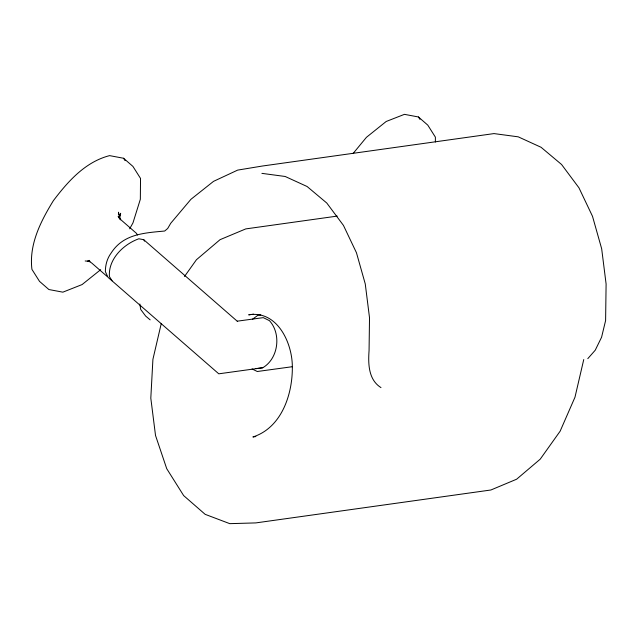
<?xml version="1.0" encoding="UTF-8"?>
<svg xmlns="http://www.w3.org/2000/svg" width="638" height="638" viewBox="0 0 638 638"><rect width="100%" height="100%" fill="white"/><g stroke="black" fill="none" stroke-linecap="round" stroke-linejoin="round"><path stroke-width="0.96" d="M161.239 323.618L152.913 359.361L150.807 398.168L155.52 435.451L166.725 468.683L183.656 495.59L205.165 514.34L229.776 523.654L255.83 522.905L490.909 489.992L516.62 479.218L540.226 459.161L560.14 431.192L574.982 397.211L583.754 359.537M119.569 216.944L120.654 213.291L119.537 216.856M129.673 228.803L132.967 222.885L140.344 199.263L140.527 178.425L132.935 166.422L123.573 158.256L109.584 155.624C85.237 161.916 67.971 181.375 53.361 200.699C40.712 221.306 28.87 244.434 31.932 269.372L39.516 281.366L48.887 289.532L62.867 292.164L82.111 284.556L100.684 269.667M184.494 276.509L196.44 259.73L220.054 239.673L245.758 228.906L337.231 216.099M353.245 153.319L366.443 137.314L386.189 121.483L404.444 114.346L418.424 116.969L427.795 125.136L435.379 137.138L435.387 142.019M587.789 358.652L595.23 350.214L601.578 337.231L605.606 320.531L606.1 284.006L601.674 248.788L592.503 216.29L578.961 187.819L561.584 164.508L541.072 147.282L518.239 136.835L494.003 133.589L262.338 166.032L237.663 170.107L213.539 181.352L190.929 199.311L170.737 223.268L167.682 228.5L164.7 231.02C143.997 232.974 123.222 233.971 111.052 253.166C107.104 258.526 105.382 264.993 105.366 271.597L107.966 277.299L218.778 373.812L262.752 367.751C278.439 358.628 281.525 333.929 269.451 320.667L263.271 317.636L237.272 321.177M89.176 260.36L87.717 261.532L89.232 260.495M252.401 319.311L257.856 315.3L260.822 314.885M253.621 314.151L248.7 314.837C277.163 310.116 292.292 342.742 292.332 366.659C292.683 394.212 281.621 427.803 252.887 436.974L255.838 436.559M292.475 366.683L257.281 371.507L252.082 368.955M256.021 368.597L262.752 367.751M85.181 260.974L90.07 261.381M261.899 173.361L285.17 176.479L307.085 186.503L326.784 203.036L343.459 225.421L356.459 252.752L365.263 283.95L369.514 317.756L369.067 350.525C368.102 363.756 368.365 379.722 380.982 387.609M237.304 321.273L143.725 239.689L138.837 238.771C123.429 244.314 108.077 259.132 109.433 276.597L112.089 280.792M150.153 319.861L145.671 316.097L140.695 309.446L139.834 304.015M87.98 260.679L91.625 262.944L107.024 276.366M418.424 116.969L419.94 119.37M123.573 158.256L125.088 160.656M137.481 234.983L136.42 233.309L121.029 219.887L118.158 216.481L119.976 219.352M143.725 239.689L144.531 241.14M120.614 219.839L118.469 212.223L118.477 215.014"/></g></svg>
